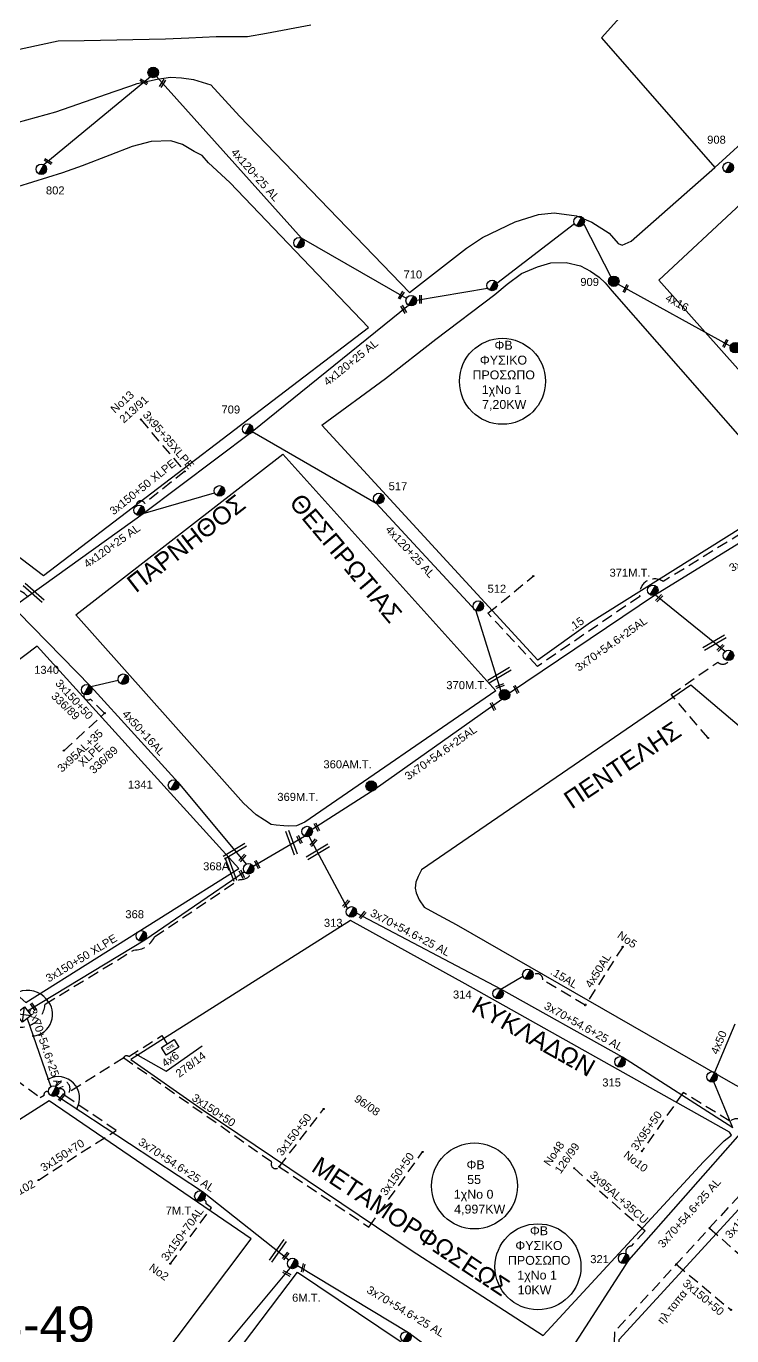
# Model space of a CAD drawing. Header units: millimetres. Extents: x 4998 to 7216, y 1887 to 2914.
# Drawn here: x 6284.4 to 6443.3, y 2134.3 to 2428.9 of the extents above; entities that cross this region are included whole.
import ezdxf
from ezdxf.enums import TextEntityAlignment as Align

# ---------------------------------------------------------------- set-up
doc = ezdxf.new("R2010")
doc.units = ezdxf.units.MM
doc.linetypes.add('DASHED', pattern=[19.05, 12.7, -6.35])
for name, color, linetype, lineweight in [('.15', 7, 'Continuous', 30), ('.15AL', 7, 'DASHED', 30), ('3x150+50', 7, 'Continuous', 30), ('3x150+50 XLPE', 7, 'SYN_LINE', 30), ('3x150+70', 7, 'Continuous', 30), ('3x150+70AL', 7, 'DASHED', 30), ('3x70+54.6+25 AL', 7, 'SYN_LINE', 30), ('3x95+35', 7, 'Continuous', 30), ('3x95+35XLPE', 7, 'Continuous', 30), ('3X95+50', 7, 'Continuous', 30), ('3x95AL+35CU', 7, 'Continuous', 30), ('4x120+25 AL', 7, 'SYN_LINE', 30), ('4x16', 7, 'Continuous', 30), ('4x50', 7, 'Continuous', 30), ('4x50+16AL', 7, 'Continuous', 30), ('4x50AL', 7, 'Continuous', 30), ('4x6', 7, 'SYN_LINE', 30), ('Υπόβαθρο ΔΕΗ', 7, 'Continuous', 30)]:
    doc.layers.add(name, color=color, linetype=linetype, lineweight=lineweight)
for name, color, linetype in [('Pillar OTE', 7, 'Continuous'), ('text οδών', 7, 'Continuous'), ('text_kalodion', 7, 'Continuous'), ('Άγνωστα', 7, 'Continuous'), ('ΑΓΝΩΣΤΟ ΥΠΟΓΕΙΟ ΚΑΛΩΔΙΟ', 7, 'DASHED'), ('Επιγραφές - Σχήματα', 7, 'Continuous'), ('Καλώδια ΧΤ   3x150AL+50XLPE', 7, 'DASHED'), ('Μηχανική τομή', 7, 'Continuous'), ('Πλεκτός Στύλος', 7, 'Continuous'), ('Στύλος Ξύλινος', 7, 'Continuous'), ('Στύλος Ξύλινος @ 1', 7, 'Continuous'), ('Στύλος ΦΜ', 7, 'Continuous'), ('Στύλος ΦΜ @ 1', 7, 'Continuous'), ('Συνδέσεις', 7, 'Continuous'), ('Τομή', 7, 'Continuous')]:
    doc.layers.add(name, color=color, linetype=linetype)
doc.styles.add('arial', font='ARIAL.TTF')
doc.styles.get("Standard").update_dxf_attribs({"font": 'ARIAL.TTF'})
doc.linetypes.add('PRANES_1r', pattern='A,0.5,[137,SPECLINE.shx,S=1,R=180,X=0,Y=0],0.5', length=1)
doc.linetypes.add('SYN_LINE', pattern='A,0.5,-0.0001,["/\\/\\/\\/",Standard,S=0.1,R=0,X=0,Y=-0.05],-0.25', length=0.7501)
doc.dimstyles.new('ISO-25', dxfattribs={"dimtxt": 2.5, "dimasz": 2.5, "dimexe": 1.25, "dimexo": 0.625, "dimtad": 1, "dimtxsty": 'Standard', "dimcen": 2.5, "dimadec": 0, "dimazin": 0, "dimtfac": 1, "dimtmove": 0, "dimatfit": 3, "dimfxl": 1, "dimarcsym": 0})

# ---------------------------------------------------------------- blocks, each defined once
blk = doc.blocks.new('ΥΠΑΡΧΩΝ ΤΣΙΜΕΝΤΕΝΙΟΣ ΣΤΥΛΟΣ')
at = {"layer": 'Στύλος ΦΜ'}
blk.add_hatch(color=7, dxfattribs=at).paths.add_polyline_path([(-1.29, -2.28, 0.574793), (2.62, 0, 0.268822), (1.3, 2.27)])
at = {"layer": 'Στύλος ΦΜ', "color": 7}
blk.add_line((-1.29, -2.28), (1.3, 2.27), dxfattribs=at)
blk.add_circle((0, 0), 2.62, dxfattribs=at)
at = {"layer": 'Στύλος ΦΜ', "flags": 4}
for tag, p in [('ΤΥΠΟΣ', (-4.91, 3.03)), ('ΑΡΙΘΜΟΣ', (-4.68, 8.05))]:
    blk.add_attdef(tag, p, '', height=4, dxfattribs=at)
blk = doc.blocks.new('ΥΠΑΡΧΩΝ ΞΥΛΙΝΟΣ ΣΤΥΛΟΣ')
at = {"layer": 'Στύλος Ξύλινος'}
h = blk.add_hatch(color=7, dxfattribs=at)
h.paths.add_polyline_path([(-2.62, 0, 0.270008), (-1.29, -2.28), (1.3, 2.27, 0.576266)])
h.paths.add_polyline_path([(-1.29, -2.28, 0.574793), (2.62, 0, 0.268822), (1.3, 2.27)])
at = {"layer": 'Στύλος Ξύλινος', "color": 7}
blk.add_line((-1.29, -2.28), (1.3, 2.27), dxfattribs=at)
blk.add_circle((0, 0), 2.62, dxfattribs=at)
at = {"layer": 'Στύλος Ξύλινος', "flags": 4}
for tag, p in [('ΑΡΙΘΜΟΣ', (-4.91, 8.6)), ('ΤΥΠΟΣ', (-4.85, 3.39))]:
    blk.add_attdef(tag, p, '', height=4, dxfattribs=at)
blk = doc.blocks.new('_ΣΥΝΔΕΣΗ')
at = {"layer": 'Συνδέσεις', "linetype": 'SYN_LINE', "ltscale": 40}
blk.add_hatch(color=256, dxfattribs=at).paths.add_polyline_path([(0.5, 0, 1), (-0.5, 0, 1)])
at = {"layer": 'Συνδέσεις'}
blk.add_circle((0, 0), 0.5, dxfattribs=at)
blk = doc.blocks.new('ΤΟΜΗ')
at = {"layer": 'Τομή', "ltscale": 40}
for p, q in [((-5.7, 0), (17.1, 0)), ((-5.7, -2.8), (17.1, -2.8))]:
    blk.add_line(p, q, dxfattribs=at)
blk = doc.blocks.new('ΜΗΧΑΝΙΚΗ ΤΟΜΗ')
at = {"layer": 'Μηχανική τομή', "ltscale": 40}
for p, q in [((-1.9, 0.8), (5.7, 0.8)), ((-1.9, -0.8), (5.7, -0.8))]:
    blk.add_line(p, q, dxfattribs=at)
blk = doc.blocks.new('STYLOS PLEKTOS')
at = {"layer": 'Πλεκτός Στύλος', "ltscale": 40}
blk.add_lwpolyline([(731.77, 1613.62), (736.74, 1613.62), (736.74, 1608.66), (731.77, 1608.66)], close=True, dxfattribs=at)
blk.add_lwpolyline([(731.77, 1613.62), (736.74, 1608.66), (731.77, 1608.66), (736.74, 1613.62)], dxfattribs=at)
blk = doc.blocks.new('A$C01BB34F8')
at = {"layer": 'Άγνωστα', "color": 7}
note = blk.add_mtext_dynamic_manual_height_columns('ηλ.ταπα\\P', width=1.8, gutter_width=12.5, heights=[0.0453, 0], dxfattribs=dict(at, insert=(0.37, 2.43), char_height=1.8, attachment_point=1, rotation=2.4309))
for column, words in zip(note.columns.linked_columns, ['\\P']):
    column.text = words
blk = doc.blocks.new('PILLAR ΟΤΕ')
at = {"layer": 'Pillar OTE', "ltscale": 40}
blk.add_lwpolyline([(-3.31, 2.02), (3.39, 2.02), (3.39, -1.99), (-3.31, -1.99)], close=True, dxfattribs=at)
at = {"layer": 'Pillar OTE', "insert": (-1.81, 0.71), "char_height": 1.3575, "width": 109.961, "attachment_point": 1}
blk.add_mtext('{\\fArial|b1|i0|c161|p34;OTE}', dxfattribs=at)

msp = doc.modelspace()

# ---------------------------------------------------------------- linework, layer by layer
at = {"layer": '.15', "color": 27, "linetype": 'DASHED', "lineweight": -3, "ltscale": 0.2}
msp.add_lwpolyline([(6469.1, 2327.18, -0.912053), (6461.69, 2324.84), (6427.81, 2303.95, 0.654996), (6422.52, 2300.62), (6399.49, 2284.83), (6388.37, 2296.82), (6398.57, 2305.18)], format="xyb", dxfattribs=at)
at = {"layer": '.15AL', "color": 151, "linetype": 'DASHED', "lineweight": -3, "ltscale": 0.2}
msp.add_lwpolyline([(6410.27, 2208.61), (6400.71, 2214.36, 0.704474), (6398.5, 2215.33, 115.275284)], format="xyb", dxfattribs=at)
at = {"lineweight": -3, "ltscale": 0.2}
for centre in [(6391.63, 2349), (6385.34, 2167.97), (6399.62, 2149.79)]:
    msp.add_circle(centre, 9.67, dxfattribs=at)
at = {"layer": '3x150+50', "color": 173, "linetype": 'DASHED', "lineweight": -3, "ltscale": 0.2}
msp.add_lwpolyline([(6302.09, 2274.32), (6298.87, 2277.52, -0.80098), (6297.45, 2278.58, 1.148792)], format="xyb", dxfattribs=at)
at = {"layer": '3x150+50', "color": 133, "linetype": 'DASHED', "lineweight": -3, "ltscale": 0.2}
for points in [[(6250.78, 2195.97), (6257.41, 2185.23), (6275.69, 2196.52), (6287.55, 2187.9), (6288.45, 2188.39, -0.705787), (6289.45, 2189.08, -2.165294)], [(6306.39, 2196.82), (6294.04, 2189, 1.129949), (6291.03, 2190.4, -119.699126)]]:
    msp.add_lwpolyline(points, format="xyb", dxfattribs=at)
msp.add_lwpolyline([(6341.36, 2172.31), (6361.58, 2158.72), (6373.66, 2175.62)], dxfattribs=at)
at = {"layer": '3x150+50', "color": 151, "linetype": 'DASHED', "lineweight": -3, "ltscale": 0.2}
for points in [[(6438.22, 2158.48), (6450.22, 2147.99)], [(6430.77, 2150.36), (6443.08, 2140.08)]]:
    msp.add_lwpolyline(points, dxfattribs=at)
at = {"layer": '3x150+50 XLPE', "color": 151, "linetype": 'DASHED', "lineweight": -3, "ltscale": 0.2}
for points in [[(6320.1, 2328.73), (6311.12, 2321.54, 0.866697), (6309.23, 2320.99, -18.154364)], [(6555.68, 2140.31, 1.127433), (6555.88, 2147.37), (6473.21, 2196.21, 0.827659), (6468.23, 2191.2), (6416.85, 2135.18), (6416.6, 2126.39)]]:
    msp.add_lwpolyline(points, format="xyb", dxfattribs=at)
at = {"layer": '3x150+50 XLPE', "color": 1, "linetype": 'DASHED', "lineweight": -3, "ltscale": 0.2}
msp.add_lwpolyline([(6251.82, 2196.61), (6257.93, 2186.72), (6279.1, 2199.8), (6277.45, 2201.36), (6281.5, 2203.89, 0.477914), (6288.68, 2208.87), (6308.67, 2221.05, 0.300005), (6313.29, 2224), (6332.5, 2236.95, 0.32599), (6335.03, 2238.28)], format="xyb", dxfattribs=at)
at = {"layer": '3x150+70', "color": 62, "linetype": 'DASHED', "lineweight": -3, "ltscale": 0.2}
msp.add_lwpolyline([(6287.21, 2169.31), (6304.65, 2180.47), (6293.01, 2188.37, 0.72881), (6291.69, 2189.76, -36.010073)], format="xyb", dxfattribs=at)
at = {"layer": '3x150+70AL', "color": 62, "linetype": 'DASHED', "lineweight": -3, "ltscale": 0.2}
msp.add_lwpolyline([(6316.81, 2150.37), (6326.11, 2163.06), (6324.94, 2163.98, 0.501587), (6324.32, 2164.83, 5.641104)], format="xyb", dxfattribs=at)
at = {"layer": '3x70+54.6+25 AL', "color": 27, "linetype": 'SYN_LINE', "lineweight": -3, "ltscale": 20}
for points in [[(6464.98, 2324.87), (6426.09, 2300.98), (6393.23, 2278.83)], [(6391.53, 2277.44), (6363, 2257.21), (6348.77, 2248.15)]]:
    msp.add_lwpolyline(points, dxfattribs=at)
at = {"layer": '3x70+54.6+25 AL', "color": 1, "linetype": 'SYN_LINE', "lineweight": -3, "ltscale": 15}
msp.add_lwpolyline([(6335.52, 2239.89), (6347.09, 2246.69)], dxfattribs=at)
at = {"layer": '3x70+54.6+25 AL', "color": 151, "linetype": 'SYN_LINE', "lineweight": -3, "ltscale": 20}
for points in [[(6356.78, 2230.46), (6348.12, 2246.62)], [(6443.47, 2181.05), (6418.69, 2196.91), (6391.24, 2212.27), (6358.77, 2229.33)]]:
    msp.add_lwpolyline(points, dxfattribs=at)
at = {"layer": '3x70+54.6+25 AL', "color": 62, "linetype": 'SYN_LINE', "lineweight": -3, "ltscale": 20}
for points in [[(6284.75, 2207.37), (6311.12, 2223.34), (6333.53, 2238.64)], [(6284.67, 2205.65), (6289.97, 2190.3)], [(6291.27, 2188.33), (6324.11, 2166.72), (6343.54, 2151.33)]]:
    msp.add_lwpolyline(points, dxfattribs=at)
at = {"layer": '3x70+54.6+25 AL', "color": 151, "linetype": 'SYN_LINE', "lineweight": -3, "ltscale": 5}
msp.add_lwpolyline([(6391.24, 2212.27), (6396.23, 2215.19)], dxfattribs=at)
at = {"layer": '3x70+54.6+25 AL', "color": 173, "linetype": 'SYN_LINE', "lineweight": -3, "ltscale": 20}
msp.add_lwpolyline([(6462.24, 2199.52), (6445.7, 2180.34), (6420.01, 2151.28), (6397.68, 2116.66)], dxfattribs=at)
at = {"layer": '3x70+54.6+25 AL', "color": 151, "linetype": 'SYN_LINE', "lineweight": -3, "ltscale": 10}
msp.add_lwpolyline([(6443.47, 2181.05), (6439.23, 2191.41)], dxfattribs=at)
at = {"layer": '3x70+54.6+25 AL', "color": 30, "linetype": 'SYN_LINE', "lineweight": -3, "ltscale": 20}
msp.add_lwpolyline([(6345.47, 2150.04), (6370.47, 2135.03), (6396.03, 2116.15)], dxfattribs=at)
at = {"layer": '3x95+35', "color": 173, "linetype": 'DASHED', "lineweight": -3, "ltscale": 0.2}
msp.add_lwpolyline([(6292.91, 2265.9), (6302.09, 2274.32)], dxfattribs=at)
at = {"layer": '3x95+35XLPE', "color": 151, "linetype": 'DASHED', "lineweight": -3, "ltscale": 0.2}
msp.add_lwpolyline([(6310.21, 2340.41), (6320.1, 2328.73)], dxfattribs=at)
at = {"layer": '3X95+50', "color": 151, "linetype": 'DASHED', "lineweight": -3, "ltscale": 0.2}
msp.add_lwpolyline([(6456.24, 2178.12), (6454.18, 2179.76), (6450.97, 2176.56), (6446.3, 2179.42, 0.848775), (6442.83, 2182.55), (6432.29, 2189), (6423.01, 2175.8)], format="xyb", dxfattribs=at)
at = {"layer": '3x95AL+35CU', "color": 173, "linetype": 'DASHED', "lineweight": -3, "ltscale": 0.2}
msp.add_lwpolyline([(6407.77, 2171.95), (6423.74, 2157.85), (6420.6, 2154.43, 0.512183), (6419.48, 2152.7, 118.478308)], format="xyb", dxfattribs=at)
at = {"layer": '4x120+25 AL', "color": 5, "linetype": 'SYN_LINE', "lineweight": -3, "ltscale": 20}
for points in [[(6312.44, 2417.47), (6288.42, 2397.73)], [(6335.32, 2337.68), (6363.22, 2321.62), (6385.61, 2297.4), (6391.3, 2279.32)]]:
    msp.add_lwpolyline(points, dxfattribs=at)
at = {"layer": '4x120+25 AL', "color": 151, "linetype": 'SYN_LINE', "lineweight": -3, "ltscale": 20}
for points in [[(6370.04, 2367.64), (6346.43, 2381.19), (6313.76, 2417.58)], [(6390.37, 2371.07), (6407.82, 2384.47)], [(6409.92, 2384.39), (6416.06, 2372.49)], [(6372.27, 2367.26), (6388.29, 2369.98)], [(6282.51, 2299.03), (6310.75, 2319.23), (6335.32, 2337.68), (6370.52, 2366.11)], [(6310.75, 2319.23), (6326.82, 2323.94)]]:
    msp.add_lwpolyline(points, dxfattribs=at)
at = {"layer": '4x120+25 AL', "color": 27, "linetype": 'SYN_LINE', "lineweight": -3, "ltscale": 20}
msp.add_lwpolyline([(6426.1, 2300.99), (6441.77, 2288.26)], dxfattribs=at)
at = {"layer": '4x120+25 AL', "color": 173, "linetype": 'SYN_LINE', "lineweight": -3, "ltscale": 7}
msp.add_lwpolyline([(6298.97, 2280.32), (6305.14, 2281.73)], dxfattribs=at)
at = {"layer": '4x16', "color": 151, "linetype": 'SYN_LINE', "lineweight": -3, "ltscale": 20}
msp.add_lwpolyline([(6417.66, 2370.82), (6442.93, 2356.93)], dxfattribs=at)
at = {"layer": '4x50', "color": 151, "linetype": 'SYN_LINE', "lineweight": -3, "ltscale": 10}
msp.add_lwpolyline([(6439.41, 2193.54), (6444.03, 2204.45)], dxfattribs=at)
at = {"layer": '4x50+16AL', "color": 173, "linetype": 'Continuous', "lineweight": -3, "ltscale": 0.2}
msp.add_lwpolyline([(6282.61, 2297.05), (6298.97, 2280.32), (6318.6, 2258.77), (6333.96, 2240.38)], dxfattribs=at)
at = {"layer": '4x50AL', "color": 151, "linetype": 'DASHED', "lineweight": -3, "ltscale": 0.2}
msp.add_lwpolyline([(6418.7, 2221.78), (6410.27, 2208.61)], dxfattribs=at)
at = {"layer": '4x50AL', "color": 30, "linetype": 'Continuous', "lineweight": -3, "ltscale": 0.2}
msp.add_lwpolyline([(6280.06, 2064.74), (6295.84, 2088.27), (6309.91, 2106.45), (6326.23, 2128.33), (6343.82, 2149.5)], dxfattribs=at)
at = {"layer": '4x6', "color": 133, "linetype": 'DASHED', "lineweight": -3, "ltscale": 0.2}
msp.add_lwpolyline([(6306.29, 2196.75, -0.479285), (6307.51, 2197.09), (6314.94, 2201.79), (6316.15, 2199.88)], format="xyb", dxfattribs=at)
at = {"layer": 'ΑΓΝΩΣΤΟ ΥΠΟΓΕΙΟ ΚΑΛΩΔΙΟ', "color": 173, "linetype": 'DASHED', "lineweight": -3, "ltscale": 0.2}
msp.add_lwpolyline([(6437.92, 2268.76), (6429.59, 2278.55), (6440.08, 2285.79, 0.463428), (6442.69, 2286.18, -16.551792)], format="xyb", dxfattribs=at)
at = {"layer": 'Καλώδια ΧΤ   3x150AL+50XLPE', "color": 133, "linetype": 'DASHED', "lineweight": -3, "ltscale": 0.2}
msp.add_lwpolyline([(6306.39, 2196.82), (6339.71, 2173.4, 0.967997), (6341.4, 2172.29), (6351.38, 2185.28)], format="xyb", dxfattribs=at)
at = {"layer": 'Υπόβαθρο ΔΕΗ', "color": 7, "lineweight": -3}
for points in [[(6682.69, 2524.46), (6657.53, 2505.79), (6608.37, 2551.22), (6579.95, 2524.66), (6561.02, 2543.5), (6487.18, 2479.27), (6443.27, 2450.84), (6426.21, 2440.03), (6413.95, 2426.28), (6439.41, 2397.09), (6448.81, 2405.68), (6468.65, 2422.81), (6486.72, 2438.65), (6493.84, 2445.45), (6504.81, 2454.64), (6511.36, 2460.47), (6525.8, 2474.04), (6525.8, 2474.04), (6547.06, 2493.88), (6579.95, 2524.66)], [(6278, 2406), (6291.12, 2409.65), (6304.24, 2414.2), (6307.95, 2415.5), (6309.42, 2416), (6313.93, 2416.94), (6316.94, 2417.44), (6319.41, 2417.24), (6322.08, 2416.87), (6326, 2415.67), (6332.42, 2408.66), (6370.7, 2368.96), (6383.55, 2378.94), (6387.15, 2381.39), (6394.51, 2384.88), (6399.75, 2386.51), (6403.25, 2386.92), (6408.31, 2386.25), (6411.76, 2384.84), (6415.69, 2382.33), (6417.67, 2379.98), (6418.61, 2379.61), (6420.6, 2380.55), (6439.41, 2397.09)], [(6315.97, 2193.76), (6324.04, 2199.47)]]:
    msp.add_lwpolyline(points, dxfattribs=at)
at = {"layer": 'Υπόβαθρο ΔΕΗ', "linetype": 'PRANES_1r', "lineweight": -3, "ltscale": 0.2}
msp.add_lwpolyline([(6348.49, 2429.12), (6338.51, 2427.28), (6334.27, 2426.5), (6327.17, 2426.53), (6321.01, 2426.22), (6315.77, 2425.95), (6297.5, 2425.63), (6291.65, 2425.52), (6280.11, 2423.02)], dxfattribs=at)
at = {"layer": 'Υπόβαθρο ΔΕΗ', "color": 7, "lineweight": -3}
for points in [[(6361.45, 2361.1), (6330.23, 2393.75), (6325.44, 2398.19), (6324.01, 2399.82), (6322.23, 2400.74), (6319.58, 2402.27), (6316.96, 2403.09), (6312.55, 2402.99), (6308.28, 2401.85), (6303.25, 2399.91), (6297.04, 2397.51), (6292.57, 2395.87), (6279.13, 2391.72), (6260.27, 2387.75), (6247.54, 2386.12), (6238.09, 2384.99), (6226.73, 2384.25), (6214.96, 2383.15), (6204.82, 2382.54), (6198.56, 2373.56), (6288.34, 2305.3)], [(6465.49, 2328.41), (6426.85, 2371.79), (6445.37, 2389.03), (6445.97, 2388.99), (6446.54, 2388.75), (6447.23, 2388.2), (6448.32, 2386.98), (6485.3, 2345.62)], [(6456.75, 2323.14), (6411.48, 2294.77), (6399.62, 2286.3), (6350.95, 2339.14), (6365.28, 2349.6), (6376.64, 2358.46), (6389.91, 2368.52), (6392.7, 2370.87), (6395.95, 2373.23), (6399.56, 2374.78), (6402.52, 2375.66), (6405.95, 2375.76), (6409.21, 2375.01), (6411.49, 2373.8), (6413.43, 2372.44), (6414.73, 2371.17), (6416.26, 2369.33)], [(6342.18, 2332.62), (6390.16, 2279.37), (6347.12, 2249.79), (6345.25, 2249), (6343.55, 2248.9), (6342.41, 2249), (6340.68, 2249.17), (6339.54, 2249.31), (6338.08, 2250.25), (6336.21, 2251.49), (6333.34, 2254.09), (6295.61, 2296.48)], [(6286.9, 2289.39), (6236.55, 2251.42), (6284.33, 2209.25), (6332.32, 2239.39)], [(6490.54, 2232.71), (6434.05, 2280.64), (6373.4, 2239.06), (6372.63, 2237.57), (6372.16, 2236.29), (6371.95, 2234.97), (6372.2, 2233.9), (6372.89, 2232.37), (6374.04, 2230.71), (6376.34, 2229.43), (6381.25, 2226.78), (6443.99, 2190.7), (6449.98, 2187.79)], [(6357.45, 2227.73), (6307.95, 2196.39), (6324.24, 2185.03), (6371.07, 2153.55), (6400.78, 2134.31), (6436.89, 2173.37), (6441.53, 2178.13), (6443.16, 2179.4), (6442.75, 2180.04), (6383.24, 2213.47)], [(6471.72, 2191.97), (6553.2, 2143.97), (6495.34, 2071.55), (6450.56, 2100.8), (6454.86, 2107.02), (6444.2, 2113.9), (6439.42, 2107.85), (6418.49, 2122.62), (6417.93, 2133.41)], [(6335.1, 2156.06), (6289.61, 2187.1), (6226.43, 2147.03), (6236.37, 2125.08), (6231.02, 2117), (6279.85, 2082.7)], [(6386.92, 2120.74), (6329.89, 2047.75), (6290.33, 2075.79), (6345.49, 2148.58)]]:
    msp.add_lwpolyline(points, close=True, dxfattribs=at)
at = {"layer": 'Υπόβαθρο ΔΕΗ', "lineweight": -3}
for centre, radius, start, end in [((6280.81, 2297.07), 5.28, 42.1255, 197.6807), ((6284.72, 2206.41), 5.58, 39.4651, 183.3248), ((6285.49, 2206.57), 4.89, 276.3032, 43.8397), ((6291.6, 2187.71), 4.85, 330.6721, 117.2366)]:
    msp.add_arc(centre, radius, start, end, dxfattribs=at)

# ---------------------------------------------------------------- block references
at = {"layer": '3x150+50', "lineweight": -3, "ltscale": 0.2, "xscale": 0.5, "yscale": 0.5, "zscale": 0.5, "rotation": 37.45041237552595}
msp.add_blockref('STYLOS PLEKTOS', (6482.21, 1343.79), dxfattribs=at)
at = {"layer": '4x50', "color": 5, "linetype": 'Continuous', "lineweight": -3, "ltscale": 0.2, "rotation": 48.62494015408046}
msp.add_blockref('A$C01BB34F8', (6418.88, 2124.85), dxfattribs=at)
at = {"layer": 'Pillar OTE', "xscale": 0.5, "yscale": 0.5, "zscale": 0.5, "rotation": 32}
msp.add_blockref('PILLAR ΟΤΕ', (6316.81, 2199.15), dxfattribs=at)
at = {"layer": 'Μηχανική τομή', "lineweight": -3}
for p, xscale, yscale, zscale, rotation in [((6310.49, 2416.65), 0.2499999999999675, 0.2499999999999675, 0.2499999999999675, 329.1464660435478), ((6315.33, 2416.44), 0.2499999999999676, 0.2499999999999676, 0.2499999999999676, 237.1854850711861), ((6288.96, 2398.75), 0.2499999999999675, 0.2499999999999675, 0.2499999999999675, 329.1464660435478), ((6369.07, 2368.75), 0.2499999999999676, 0.2499999999999676, 0.2499999999999676, 237.1854850711861), ((6419.55, 2370.24), 0.2499999999999675, 0.2499999999999675, 0.2499999999999675, 241.7218051689829), ((6369.1, 2365.6), 0.2499999999999676, 0.2499999999999676, 0.2499999999999676, 300.7766191402778), ((6373.14, 2367.92), 0.2499999999999676, 0.2499999999999676, 0.2499999999999676, 270.3360046048859), ((6441.99, 2357.91), 0.2499999999999675, 0.2499999999999675, 0.2499999999999675, 241.7218051689829), ((6427.27, 2300.54), 0.2499999999999677, 0.2499999999999677, 0.2499999999999677, 224.4586911181066), ((6441.05, 2289.35), 0.2499999999999677, 0.2499999999999677, 0.2499999999999677, 224.4586911181066), ((6391.49, 2280.59), 0.2499999999999676, 0.2499999999999676, 0.2499999999999676, 200.3038963459333), ((6394.48, 2280.15), 0.2499999999999676, 0.2499999999999676, 0.2499999999999676, 296.9994290486534), ((6389.26, 2276.31), 0.2499999999999676, 0.2499999999999676, 0.2499999999999676, 296.9994290486534), ((6349.59, 2249.15), 0.2499999999999676, 0.2499999999999676, 0.2499999999999676, 296.9994290486534), ((6345.7, 2246.35), 0.2499999999999676, 0.2499999999999676, 0.2499999999999676, 296.9994290486534), ((6349.36, 2245.6), 0.2499999999999676, 0.2499999999999676, 0.2499999999999676, 230.0353794467205), ((6333.38, 2242.15), 0.2499999999999676, 0.2499999999999676, 0.2499999999999676, 230.0353794467205), ((6336.18, 2240.75), 0.2499999999999676, 0.2499999999999676, 0.2499999999999676, 296.9994290486534), ((6332.71, 2238.56), 0.2499999999999676, 0.2499999999999676, 0.2499999999999676, 296.9994290486534), ((6356.72, 2231.86), 0.2499999999999676, 0.2499999999999676, 0.2499999999999676, 230.0353794467205), ((6360.46, 2229.29), 0.2499999999999676, 0.2499999999999676, 0.2499999999999676, 230.0353794467205), ((6286.37, 2207.88), 0.2499999999999677, 0.2499999999999677, 0.2499999999999677, 125.665100524919), ((6292.15, 2187.53), 0.2499999999999677, 0.2499999999999677, 0.2499999999999677, 51.11134208028866), ((6342.58, 2151.87), 0.2499999999999677, 0.2499999999999677, 0.2499999999999677, 51.11134208028866), ((6343.54, 2148.01), 0.2499999999999677, 0.2499999999999677, 0.2499999999999677, 152.5912930133783), ((6346.67, 2149.07), 0.2499999999999677, 0.2499999999999677, 0.2499999999999677, 76.29564650669452)]:
    msp.add_blockref('ΜΗΧΑΝΙΚΗ ΤΟΜΗ', p, dxfattribs=dict(at, xscale=xscale, yscale=yscale, zscale=zscale, rotation=rotation))
at = {"layer": 'Στύλος Ξύλινος @ 1', "lineweight": -3, "ltscale": 40, "xscale": 0.4499999999998181, "yscale": 0.4499999999998181, "zscale": 0.4499999999998181}
for p in [(6313.02, 2418.49), (6444.05, 2356.56)]:
    msp.add_blockref('ΥΠΑΡΧΩΝ ΞΥΛΙΝΟΣ ΣΤΥΛΟΣ', p, dxfattribs=at)
at = {"layer": 'Στύλος Ξύλινος @ 1', "lineweight": -3, "ltscale": 40}
ref = msp.add_blockref('ΥΠΑΡΧΩΝ ΞΥΛΙΝΟΣ ΣΤΥΛΟΣ', (6416.7, 2371.51), dxfattribs=dict(at, xscale=0.4499999999998517, yscale=0.4499999999998517, zscale=0.4499999999998517))
ref.add_attrib('ΤΥΠΟΣ', '909', (6409.16, 2370.46), dxfattribs={"layer": 'Στύλος Ξύλινος', "height": 1.8, "flags": 4})
ref = msp.add_blockref('ΥΠΑΡΧΩΝ ΞΥΛΙΝΟΣ ΣΤΥΛΟΣ', (6392.11, 2278.47), dxfattribs=dict(at, xscale=0.4499999999997897, yscale=0.4499999999997897, zscale=0.4499999999997897))
ref.add_attrib('ΤΥΠΟΣ', '370M.T.', (6379, 2279.74), dxfattribs={"layer": 'Στύλος Ξύλινος', "height": 1.8, "flags": 4})
ref = msp.add_blockref('ΥΠΑΡΧΩΝ ΞΥΛΙΝΟΣ ΣΤΥΛΟΣ', (6362.09, 2257.94), dxfattribs=dict(at, xscale=0.4499999999997897, yscale=0.4499999999997897, zscale=0.4499999999997897))
ref.add_attrib('ΤΥΠΟΣ', '360AM.T.', (6351.33, 2261.94), dxfattribs={"layer": 'Στύλος Ξύλινος', "height": 1.8, "flags": 4})
at = {"layer": 'Στύλος ΦΜ @ 1', "lineweight": -3, "ltscale": 40}
ref = msp.add_blockref('ΥΠΑΡΧΩΝ ΤΣΙΜΕΝΤΕΝΙΟΣ ΣΤΥΛΟΣ', (6442.45, 2397.09), dxfattribs=dict(at, xscale=0.4499999999997661, yscale=0.4499999999997661, zscale=0.4499999999997661))
ref.add_attrib('ΤΥΠΟΣ', '908', (6437.72, 2402.46), dxfattribs={"layer": 'Στύλος ΦΜ', "height": 1.8, "flags": 4})
ref = msp.add_blockref('ΥΠΑΡΧΩΝ ΤΣΙΜΕΝΤΕΝΙΟΣ ΣΤΥΛΟΣ', (6287.83, 2396.71), dxfattribs=dict(at, xscale=0.4499999999997661, yscale=0.4499999999997661, zscale=0.4499999999997661))
ref.add_attrib('ΤΥΠΟΣ', '802', (6288.87, 2391.05), dxfattribs={"layer": 'Στύλος ΦΜ', "height": 1.8, "flags": 4})
for p, xscale, yscale, zscale in [((6408.89, 2384.96), 0.4499999999997661, 0.4499999999997661, 0.4499999999997661), ((6345.84, 2380.17), 0.4499999999997661, 0.4499999999997661, 0.4499999999997661), ((6389.31, 2370.56), 0.4499999999997661, 0.4499999999997661, 0.4499999999997661), ((6327.93, 2324.35), 0.4499999999997561, 0.4499999999997561, 0.4499999999997561), ((6309.85, 2319.99), 0.4499999999997561, 0.4499999999997561, 0.4499999999997561), ((6306.29, 2281.99), 0.4499999999999348, 0.4499999999999348, 0.4499999999999348), ((6397.35, 2215.57), 0.4499999999997743, 0.4499999999997743, 0.4499999999997743), ((6438.82, 2192.52), 0.4499999999997743, 0.4499999999997743, 0.4499999999997743), ((6290.6, 2189.3), 0.4499999999998616, 0.4499999999998616, 0.4499999999998616)]:
    msp.add_blockref('ΥΠΑΡΧΩΝ ΤΣΙΜΕΝΤΕΝΙΟΣ ΣΤΥΛΟΣ', p, dxfattribs=dict(at, xscale=xscale, yscale=yscale, zscale=zscale))
ref = msp.add_blockref('ΥΠΑΡΧΩΝ ΤΣΙΜΕΝΤΕΝΙΟΣ ΣΤΥΛΟΣ', (6371.1, 2367.14), dxfattribs=dict(at, xscale=0.4499999999997661, yscale=0.4499999999997661, zscale=0.4499999999997661))
ref.add_attrib('ΤΥΠΟΣ', '710', (6369.37, 2372.14), dxfattribs={"layer": 'Στύλος ΦΜ', "height": 1.8, "flags": 4})
ref = msp.add_blockref('ΥΠΑΡΧΩΝ ΤΣΙΜΕΝΤΕΝΙΟΣ ΣΤΥΛΟΣ', (6334.29, 2338.26), dxfattribs=dict(at, xscale=0.4499999999997661, yscale=0.4499999999997661, zscale=0.4499999999997661))
ref.add_attrib('ΤΥΠΟΣ', '709', (6328.39, 2341.76), dxfattribs={"layer": 'Στύλος ΦΜ', "height": 1.8, "flags": 4})
ref = msp.add_blockref('ΥΠΑΡΧΩΝ ΤΣΙΜΕΝΤΕΝΙΟΣ ΣΤΥΛΟΣ', (6363.8, 2322.65), dxfattribs=dict(at, xscale=0.4499999999997561, yscale=0.4499999999997561, zscale=0.4499999999997561))
ref.add_attrib('ΤΥΠΟΣ', '517', (6366.01, 2324.5), dxfattribs={"layer": 'Στύλος ΦΜ', "height": 1.8, "flags": 4})
ref = msp.add_blockref('ΥΠΑΡΧΩΝ ΤΣΙΜΕΝΤΕΝΙΟΣ ΣΤΥΛΟΣ', (6425.47, 2301.99), dxfattribs=dict(at, xscale=0.4499999999998072, yscale=0.4499999999998072, zscale=0.4499999999998072))
ref.add_attrib('ΤΥΠΟΣ', '371M.T.', (6415.74, 2305.05), dxfattribs={"layer": 'Στύλος ΦΜ', "height": 1.8, "flags": 4})
ref = msp.add_blockref('ΥΠΑΡΧΩΝ ΤΣΙΜΕΝΤΕΝΙΟΣ ΣΤΥΛΟΣ', (6386.19, 2298.43), dxfattribs=dict(at, xscale=0.4499999999997596, yscale=0.4499999999997596, zscale=0.4499999999997596))
ref.add_attrib('ΤΥΠΟΣ', '512', (6388.28, 2301.44), dxfattribs={"layer": 'Στύλος ΦΜ', "height": 1.8, "flags": 4})
ref = msp.add_blockref('ΥΠΑΡΧΩΝ ΤΣΙΜΕΝΤΕΝΙΟΣ ΣΤΥΛΟΣ', (6442.51, 2287.34), dxfattribs=dict(at, xscale=0.4499999999997832, yscale=0.4499999999997832, zscale=0.4499999999997832))
ref.add_attrib('ΤΥΠΟΣ', '789', (6447.52, 2287.51), dxfattribs={"layer": 'Στύλος ΦΜ', "height": 1.8, "flags": 4})
ref = msp.add_blockref('ΥΠΑΡΧΩΝ ΤΣΙΜΕΝΤΕΝΙΟΣ ΣΤΥΛΟΣ', (6298.03, 2279.61), dxfattribs=dict(at, xscale=0.4499999999999348, yscale=0.4499999999999348, zscale=0.4499999999999348))
ref.add_attrib('ΤΥΠΟΣ', '1340', (6286.23, 2283.19), dxfattribs={"layer": 'Στύλος ΦΜ', "height": 1.8, "rotation": 360, "flags": 4})
ref = msp.add_blockref('ΥΠΑΡΧΩΝ ΤΣΙΜΕΝΤΕΝΙΟΣ ΣΤΥΛΟΣ', (6317.6, 2258.16), dxfattribs=dict(at, xscale=0.4499999999998718, yscale=0.4499999999998718, zscale=0.4499999999998718))
ref.add_attrib('ΤΥΠΟΣ', '1341', (6307.32, 2257.37), dxfattribs={"layer": 'Στύλος ΦΜ', "height": 1.8, "flags": 4})
ref = msp.add_blockref('ΥΠΑΡΧΩΝ ΤΣΙΜΕΝΤΕΝΙΟΣ ΣΤΥΛΟΣ', (6347.67, 2247.71), dxfattribs=dict(at, xscale=0.4499999999997967, yscale=0.4499999999997967, zscale=0.4499999999997967))
ref.add_attrib('ΤΥΠΟΣ', '369M.T.', (6340.96, 2254.61), dxfattribs={"layer": 'Στύλος ΦΜ', "height": 1.8, "flags": 4})
ref = msp.add_blockref('ΥΠΑΡΧΩΝ ΤΣΙΜΕΝΤΕΝΙΟΣ ΣΤΥΛΟΣ', (6334.49, 2239.33), dxfattribs=dict(at, xscale=0.4499999999997967, yscale=0.4499999999997967, zscale=0.4499999999997967))
ref.add_attrib('ΤΥΠΟΣ', '368A', (6324.26, 2238.99), dxfattribs={"layer": 'Στύλος ΦΜ', "height": 1.8, "flags": 4})
ref = msp.add_blockref('ΥΠΑΡΧΩΝ ΤΣΙΜΕΝΤΕΝΙΟΣ ΣΤΥΛΟΣ', (6357.63, 2229.64), dxfattribs=dict(at, xscale=0.4499999999997743, yscale=0.4499999999997743, zscale=0.4499999999997743))
ref.add_attrib('ΤΥΠΟΣ', '313', (6351.44, 2226.27), dxfattribs={"layer": 'Στύλος ΦΜ', "height": 1.8, "flags": 4})
ref = msp.add_blockref('ΥΠΑΡΧΩΝ ΤΣΙΜΕΝΤΕΝΙΟΣ ΣΤΥΛΟΣ', (6310.34, 2224.23), dxfattribs=dict(at, xscale=0.449999999999808, yscale=0.449999999999808, zscale=0.449999999999808))
ref.add_attrib('ΤΥΠΟΣ', '368', (6306.75, 2228.21), dxfattribs={"layer": 'Στύλος ΦΜ', "height": 1.8, "flags": 4})
ref = msp.add_blockref('ΥΠΑΡΧΩΝ ΤΣΙΜΕΝΤΕΝΙΟΣ ΣΤΥΛΟΣ', (6390.66, 2211.25), dxfattribs=dict(at, xscale=0.4499999999997743, yscale=0.4499999999997743, zscale=0.4499999999997743))
ref.add_attrib('ΤΥΠΟΣ', '314', (6380.5, 2210.14), dxfattribs={"layer": 'Στύλος ΦΜ', "height": 1.8, "flags": 4})
ref = msp.add_blockref('ΥΠΑΡΧΩΝ ΤΣΙΜΕΝΤΕΝΙΟΣ ΣΤΥΛΟΣ', (6418.1, 2195.89), dxfattribs=dict(at, xscale=0.4499999999997743, yscale=0.4499999999997743, zscale=0.4499999999997743))
ref.add_attrib('ΤΥΠΟΣ', '315', (6414.11, 2190.35), dxfattribs={"layer": 'Στύλος ΦΜ', "height": 1.8, "flags": 4})
ref = msp.add_blockref('ΥΠΑΡΧΩΝ ΤΣΙΜΕΝΤΕΝΙΟΣ ΣΤΥΛΟΣ', (6323.52, 2165.69), dxfattribs=dict(at, xscale=0.4499999999998616, yscale=0.4499999999998616, zscale=0.4499999999998616))
ref.add_attrib('ΤΥΠΟΣ', '7M.T.', (6315.83, 2161.54), dxfattribs={"layer": 'Στύλος ΦΜ', "height": 1.8, "flags": 4})
ref = msp.add_blockref('ΥΠΑΡΧΩΝ ΤΣΙΜΕΝΤΕΝΙΟΣ ΣΤΥΛΟΣ', (6344.4, 2150.53), dxfattribs=dict(at, xscale=0.4499999999998616, yscale=0.4499999999998616, zscale=0.4499999999998616))
ref.add_attrib('ΤΥΠΟΣ', '6M.T.', (6344.29, 2141.94), dxfattribs={"layer": 'Στύλος ΦΜ', "height": 1.8, "flags": 4})
ref = msp.add_blockref('ΥΠΑΡΧΩΝ ΤΣΙΜΕΝΤΕΝΙΟΣ ΣΤΥΛΟΣ', (6418.9, 2151.68), dxfattribs=dict(at, xscale=0.4499999999997743, yscale=0.4499999999997743, zscale=0.4499999999997743))
ref.add_attrib('ΤΥΠΟΣ', '321', (6411.4, 2150.61), dxfattribs={"layer": 'Στύλος ΦΜ', "height": 1.8, "flags": 4})
ref = msp.add_blockref('ΥΠΑΡΧΩΝ ΤΣΙΜΕΝΤΕΝΙΟΣ ΣΤΥΛΟΣ', (6369.89, 2134.01), dxfattribs=dict(at, xscale=0.4499999999998616, yscale=0.4499999999998616, zscale=0.4499999999998616))
ref.add_attrib('ΤΥΠΟΣ', '5M.T.', (6362.82, 2129.69), dxfattribs={"layer": 'Στύλος ΦΜ', "height": 1.8, "flags": 4})
at = {"layer": 'Συνδέσεις', "lineweight": -3, "xscale": 0.25, "yscale": 0.25, "zscale": 0.25}
for p in [(6310.21, 2340.41), (6320.1, 2328.73), (6398.58, 2305.18), (6284.72, 2300.61), (6302.1, 2274.33), (6437.92, 2268.76), (6292.91, 2265.91), (6418.7, 2221.78), (6289.03, 2209.96), (6410.27, 2208.61), (6286.03, 2201.71), (6306.39, 2196.82), (6289.38, 2192.02), (6295.82, 2185.34), (6351.38, 2185.28), (6373.67, 2175.63), (6423.01, 2175.8), (6341.4, 2172.29), (6407.77, 2171.95), (6287.21, 2169.31), (6438.22, 2158.48), (6316.87, 2150.48), (6430.77, 2150.36), (6443.08, 2140.09)]:
    msp.add_blockref('_ΣΥΝΔΕΣΗ', p, dxfattribs=at)
at = {"layer": 'Τομή', "lineweight": -3}
for p, xscale, yscale, zscale, rotation in [((6285.27, 2302.64), 0.2499999999999995, 0.2499999999999995, 0.2499999999999995, 318.6342172575633), ((6437.96, 2289.81), 0.2499999999999995, 0.2499999999999995, 0.2499999999999995, 30.77112531384313), ((6389.53, 2282.49), 0.2499999999999995, 0.2499999999999995, 0.2499999999999995, 30.77112531384313), ((6344.34, 2243.72), 0.2499999999999994, 0.2499999999999994, 0.2499999999999994, 110.2556293338644), ((6329.96, 2242.91), 0.2499999999999995, 0.2499999999999995, 0.2499999999999995, 30.77112531384313), ((6348.68, 2242.75), 0.2499999999999995, 0.2499999999999995, 0.2499999999999995, 30.77112531384313), ((6330.73, 2237.77), 0.2499999999999994, 0.2499999999999994, 0.2499999999999994, 110.2556293338644), ((6340.01, 2152.42), 0.2499999999999995, 0.2499999999999995, 0.2499999999999995, 54.68626059557639)]:
    msp.add_blockref('ΤΟΜΗ', p, dxfattribs=dict(at, xscale=xscale, yscale=yscale, zscale=zscale, rotation=rotation))

# ---------------------------------------------------------------- texts
at = {"layer": 'text οδών', "lineweight": -3}
for s, rotation, p in [('ΠΑΡΝΗΘΟΣ', 37.8172, (6320.41, 2312.56)), ('ΠΕΝΤΕΛΗΣ', 33.8551, (6418.62, 2262.7)), ('ΚΥΚΛΑΔΩΝ', 330.6789, (6398.65, 2201.63)), ('ΜΕΤΑΜΟΡΦΩΣΕΩΣ', 326.5699, (6371.03, 2158.91))]:
    msp.add_text(s, height=4, rotation=rotation, dxfattribs=at).set_placement(p, align=Align.MIDDLE_CENTER)
at = {"layer": 'text οδών', "lineweight": -3, "ltscale": 40, "insert": (6346.5, 2324.16), "char_height": 2, "width": 13.6816, "attachment_point": 1, "rotation": 309.9258}
msp.add_mtext('{\\H2x;ΘEΣΠPΩTIAΣ} ', dxfattribs=at)
at = {"layer": 'text_kalodion', "linetype": 'Continuous', "lineweight": -3, "ltscale": 0.2}
for s, rotation, p in [('4x120+25 AL', 311.9196, (6336.04, 2395.46)), ('4x16', 331.2201, (6430.96, 2366.71)), ('4x120+25 AL', 38.9255, (6357.48, 2353.26)), ('3x95+35XLPE', 310.2696, (6316.45, 2335.82)), ('3x150+50 XLPE', 38.671, (6310.65, 2325.23)), ('4x120+25 AL', 35.5801, (6303.71, 2311.98)), ('4x120+25 AL', 312.7522, (6370.88, 2310.68)), ('3x70+54.6+25AL', 31.7408, (6451.03, 2311.87)), ('.15', 34.4376, (6408.26, 2294.43)), ('3x70+54.6+25AL', 35.3512, (6416.1, 2289.91)), ('3x150+50', 312.3353, (6295.26, 2277.46)), ('4x50+16AL', 312.3353, (6310.88, 2269.92)), ('3x95AL+35', 42.501, (6296.56, 2265.89)), ('3x70+54.6+25AL', 35.3512, (6377.75, 2265.46)), ('XLPE', 42.501, (6298.92, 2265.01)), ('3x70+54.6+25 AL', 332.2898, (6370.89, 2224.99)), ('3x150+50 XLPE', 31.3447, (6296.83, 2219.24)), ('4x50AL', 57.3856, (6413.15, 2216.45)), ('.15AL', 329.0004, (6405.53, 2214.79)), ('3x70+54.6+25 AL', 289.0482, (6289.06, 2198.44)), ('3x70+54.6+25 AL', 330.7765, (6409.93, 2203.88)), ('4x50', 67.0468, (6440.31, 2200.27)), ('4x6', 34.2117, (6316.87, 2196.49)), ('3x150+50', 326.1707, (6326.65, 2185.02)), ('3x150+50', 52.4581, (6344.68, 2179.52)), ('3X95+50', 54.8889, (6424.03, 2180.39)), ('3x150+70', 32.6309, (6292.57, 2174.88)), ('3x70+54.6+25 AL', 326.6457, (6318.28, 2172.71)), ('3x150+50', 54.4936, (6367.92, 2170.67)), ('3x95AL+35CU', 318.5707, (6417.89, 2165.41)), ('3x70+54.6+25 AL', 48.5265, (6433.7, 2161.92)), ('3x150+50 XLPE', 47.4686, (6448.4, 2163.32)), ('3x150+70AL', 53.7563, (6319.56, 2157.16)), ('3x70+54.6+25 AL', 329.0189, (6369.87, 2139.76)), ('3x150+50', 320.1323, (6436.88, 2142.92))]:
    msp.add_text(s, height=1.8, rotation=rotation, dxfattribs=at).set_placement(p, align=Align.MIDDLE_CENTER)
at = {"layer": 'Άγνωστα', "color": 7, "lineweight": -3, "char_height": 1.8, "attachment_point": 1}
for s, insert, width, rotation in [('No13\\P213/91', (6303.2, 2343.04), 4.551914400963139e-14, 41.8885), ('336/89', (6291.17, 2279.28), 4.551914400963139e-14, 315.8183), ('336/89', (6298.42, 2261.88), 4.551914400963139e-14, 43), ('No5', (6418.34, 2225.46), 4.55191440096314e-14, 325.2848), ('278/14', (6317.83, 2193.72), 4.55191440096314e-14, 36.6888), ('96/08', (6359.11, 2188.65), 4.55191440096314e-14, 325.5176), ('No48\\P126/99', (6400.78, 2173.31), 4.551914400963139e-14, 55.1644), ('No10', (6419.83, 2176.04), 4.551914400963139e-14, 322.1487), ('No102', (6279.23, 2165.94), 4.55191440096314e-14, 28.2256), ('No2', (6312.92, 2150.67), 4.55191440096314e-14, 325.5176)]:
    msp.add_mtext(s, dxfattribs=dict(at, insert=insert, width=width, rotation=rotation))
at = {"layer": 'Επιγραφές - Σχήματα', "lineweight": -3, "insert": (6267.34, 2140.87), "char_height": 8, "width": 15.5504, "attachment_point": 1, "style": 'arial'}
msp.add_mtext('ΦB-49', dxfattribs=at)
at = {"layer": 'Υπόβαθρο ΔΕΗ', "lineweight": -3, "char_height": 2, "width": 17.2548, "attachment_point": 1}
for s, insert in [('{\\W8.64836; }ΦΒ \\P{\\W4.42067; }ΦΥΣΙΚΟ \\P{\\W2.28183; }ΠΡΟΣΩΠΟ', (6383.12, 2358.11)), ('{\\W5.64925; }1χΝο 1\\P{\\W5.75643; }7,20KW', (6382.59, 2348.13)), ('{\\W8.6484; \\P }ΦΒ \\P{\\W4.4207;  }55', (6376.83, 2177.08)), ('{\\W5.64925; }1χΝο 0\\P{\\W5.75643; }4,997KW', (6376.3, 2167.1)), ('{\\W8.64836; }ΦΒ \\P{\\W4.42067; }ΦΥΣΙΚΟ \\P{\\W2.28183; }ΠΡΟΣΩΠΟ', (6391.1, 2158.9)), ('{\\W5.64925; }1χΝο 1\\P{\\W5.75643; }10KW', (6390.58, 2148.92))]:
    msp.add_mtext(s, dxfattribs=dict(at, insert=insert))

# ---------------------------------------------------------------- leaders
at = {"layer": 'Επιγραφές - Σχήματα', "ltscale": 40}
msp.add_leader([(6309.02, 2197.72), (6315.97, 2193.76)], dimstyle='ISO-25', override={"dimasz": 1, "dimtad": 0}, dxfattribs=at)

doc.saveas('drawing.dxf')
